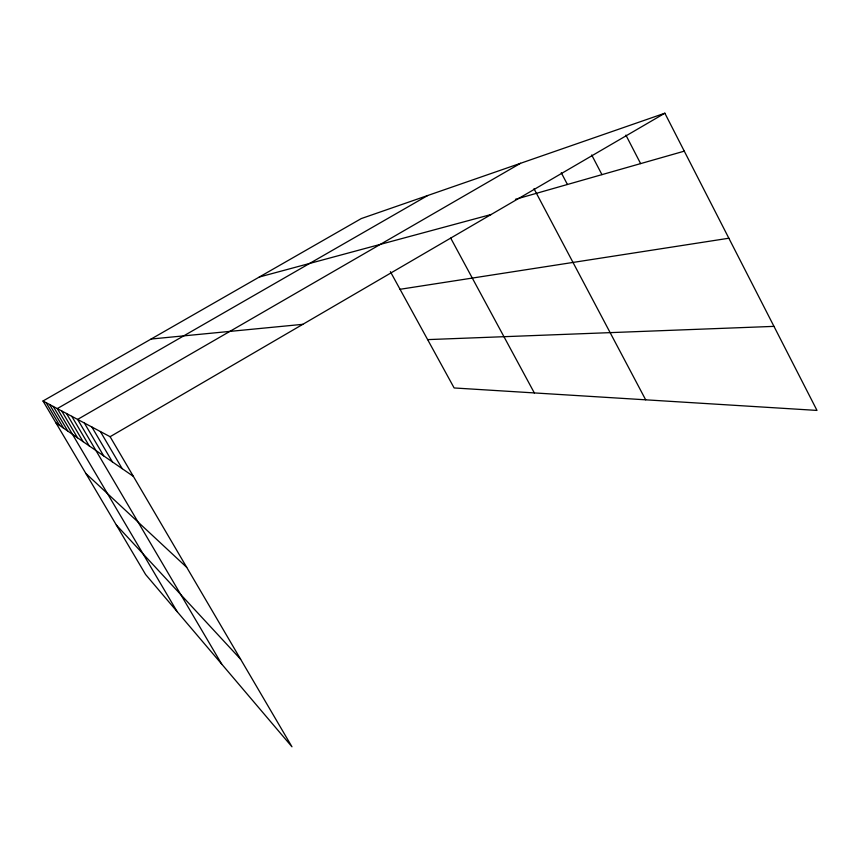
<?xml version="1.0" encoding="UTF-8"?>
<svg xmlns="http://www.w3.org/2000/svg" width="860" height="860" viewBox="0 0 860 860"><rect width="100%" height="100%" fill="white"/><g stroke="black" fill="none" stroke-linecap="round" stroke-linejoin="round"><path stroke-width="1.29" d="M664.855 113.208L361.286 218.569L43 400.996L110.102 436.708L664.855 113.208L817 410.424L454.134 387.957L390.386 271.674M520.558 163.292L77.626 419.422L221.676 664.049M427.7 195.521L57.287 408.597L177.128 611.621M515.43 199.316L684.28 151.156M259.29 277.027L491.189 214.484M400.05 289.293L728.85 238.231M151.113 339.034L302.827 324.327M427.624 339.614L773.978 326.37M55.954 422.905L133.364 476.375M85.849 473.462L186.706 567.321M116.326 524.998L240.628 659.244M49.568 404.49L63.554 428.151M46.16 402.673L59.609 425.431M43 400.996L145.598 574.501L291.97 746.792L110.102 436.708M71.778 416.315L89.193 445.867M66.489 413.499L83.087 441.642M61.684 410.94L77.529 437.815M53.266 406.457L67.822 431.107M100.394 431.548L122.184 468.657M91.88 427.012L112.37 461.874M84.344 423.002L103.684 455.875M450.715 238.123L534.329 392.923M533.995 188.705L645.677 399.814M561.268 172.752L567.428 184.481M591.691 154.983L601.946 174.634M625.908 135.127L640.625 163.604"/></g></svg>
